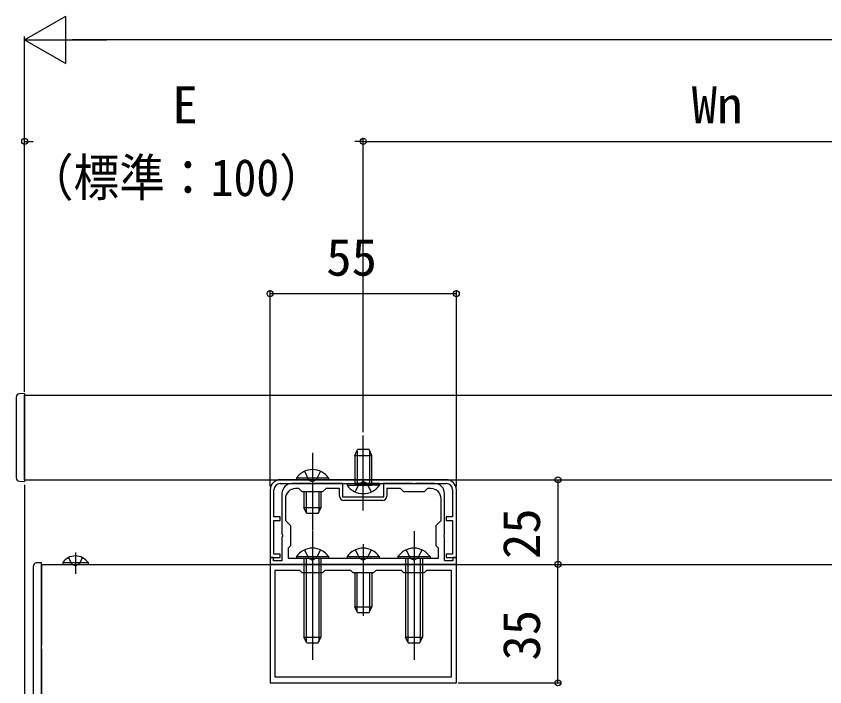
# Model space of a CAD drawing. Units: millimetres, scale not verified. Extents: x -875 to 875, y -1310 to 1300.
# Drawn here: x -35 to 203.8, y 313.8 to 512 of the extents above; entities that cross this region are included whole.
import ezdxf
from ezdxf.enums import TextEntityAlignment as Align

# ---------------------------------------------------------------- set-up
doc = ezdxf.new("R2010")
doc.units = ezdxf.units.MM
doc.header["$LTSCALE"] = 4
for name, color, linetype in [('0-3_YKK_11', 7, 'Continuous'), ('0-4_YKK_12', 2, 'Continuous'), ('0-5_YKK_13', 4, 'Continuous'), ('0-7_YKK_D', 6, 'Continuous')]:
    doc.layers.add(name, color=color, linetype=linetype)
doc.styles.add('ＭＳ ゴシック', font='')
doc.styles.get('ＭＳ ゴシック').set_extended_font_data('MS Gothic')

msp = doc.modelspace()

# ---------------------------------------------------------------- linework, layer by layer
at = {"layer": '0-3_YKK_11'}
for p, q in [((92, 375), (43, 375)), ((43, 373.9), (92, 373.9)), ((73.2, 368.9), (61.8, 368.9))]:
    msp.add_line(p, q, dxfattribs=at)
for points in [[(88.5, 373.9), (82.958, 373.9), (82.775, 373.78), (82.225, 373.78), (82.042, 373.9), (73.5, 373.9), (73.5, 369.9), (61.5, 369.9), (61.5, 373.9), (52.958, 373.9), (52.775, 373.78), (52.225, 373.78), (52.042, 373.9), (46.5, 373.9)], [(40, 372), (40, 352), (43, 352), (43, 353), (41.1, 353), (41.1, 363.001), (43, 363.001), (43, 364.001), (41.1, 364.001), (41.1, 372)], [(40, 350), (95, 350), (95, 352), (94, 352), (94, 351), (91.5, 351), (91.5, 358.042), (91.38, 358.225), (91.38, 358.775), (91.5, 358.958), (91.5, 370.9)], [(43.5, 370.9), (43.5, 358.958), (43.62, 358.775), (43.62, 358.225), (43.5, 358.042), (43.5, 351), (41, 351), (41, 352), (40, 352), (40, 350)], [(60.5, 370.2), (60.5, 372.4), (56.5, 372.4), (55.5, 371.4), (49.5, 371.4), (48.5, 372.4), (47.5, 372.4)], [(87.5, 372.4), (86.5, 372.4), (85.5, 371.4), (79.5, 371.4), (78.5, 372.4), (74.5, 372.4), (74.5, 370.2)], [(93.9, 372), (93.9, 364.001), (92, 364.001), (92, 363.001), (93.9, 363.001), (93.9, 353), (92, 353), (92, 352), (95, 352), (95, 372)], [(44.5, 369.4), (44.5, 363), (46, 361.5), (46, 355.5), (45.3, 354.8), (45.3, 351.8)], [(45.3, 351.8), (89.7, 351.8), (89.7, 354.8), (89, 355.5), (89, 361.5), (90.5, 363), (90.5, 369.4)]]:
    msp.add_lwpolyline(points, dxfattribs=at)
for points in [[(40, 315), (95, 315), (95, 350), (40, 350)], [(41.4, 316.8), (93.6, 316.8), (93.6, 348.2), (86.2, 348.2), (85.5, 347.5), (79.5, 347.5), (78.8, 348.2), (71.2, 348.2), (70.5, 347.5), (64.5, 347.5), (63.8, 348.2), (56.2, 348.2), (55.5, 347.5), (49.5, 347.5), (48.8, 348.2), (41.4, 348.2)]]:
    msp.add_lwpolyline(points, close=True, dxfattribs=at)
for centre, radius, start, end in [((43, 372), 3, 90.00001, 179.99999), ((92, 372), 3, 359.99999, 89.99997), ((43, 372), 1.9, 90.00037, 180.00035), ((46.5, 370.9), 3, 90.00001, 179.99999), ((88.5, 370.9), 3, 0.00001, 89.99999), ((92, 372), 1.9, 0.00037, 90.00035), ((47.5, 369.4), 3, 90.00001, 179.99999), ((61.8, 370.2), 1.3, 180.00001, 269.99999), ((73.2, 370.2), 1.3, 270.00001, 359.99999), ((87.5, 369.4), 3, 0.00001, 89.99999)]:
    msp.add_arc(centre, radius, start, end, dxfattribs=at)
at = {"layer": '0-4_YKK_12'}
for p, q in [((-32.5, 400), (827.5, 400)), ((-32.5, 375), (-32.5, 400)), ((-32.5, 375), (827.5, 375)), ((-27.5, 350), (822.5, 350)), ((-27.5, 275), (-27.5, 350))]:
    msp.add_line(p, q, dxfattribs=at)
at = {"layer": '0-5_YKK_13'}
for p, q in [((-35, 399.421), (-35, 375.581)), ((-32.5, 400.501), (-34.052, 400.419)), ((-32.5, 400.501), (-32.5, 399.502)), ((-32.5, 399.502), (-32.5, 375.499)), ((67.501, 385.187), (67.501, 388.075)), ((67.501, 365.9), (67.501, 385.187)), ((52.5, 383), (52.5, 360)), ((65.001, 382.2), (65.801, 383.9)), ((65.001, 382.2), (65.001, 373.9)), ((65.001, 382.2), (70.001, 382.2)), ((65.655, 383.59), (65.655, 373.9)), ((69.201, 383.9), (65.801, 383.9)), ((70.001, 382.2), (69.201, 383.9)), ((69.346, 383.59), (69.346, 373.9)), ((-32.5, 375.499), (-32.5, 374.501)), ((57.25, 375), (47.75, 375)), ((57.25, 375.509), (57.25, 375)), ((-34.052, 374.582), (-32.5, 374.501)), ((62.751, 373.9), (62.751, 373.391)), ((62.751, 373.391), (70.001, 373.391)), ((72.251, 373.9), (65.001, 373.9)), ((72.251, 373.391), (65.001, 373.391)), ((72.251, 373.9), (72.251, 373.391)), ((50, 371.4), (50, 366.7)), ((50.654, 371.4), (50.654, 365.31)), ((54.346, 371.4), (54.346, 365.31)), ((50.8, 365), (50, 366.7)), ((54.2, 365), (55, 366.7)), ((54.2, 365), (50.8, 365)), ((52.5, 359.8), (52.5, 321.8)), ((82.5, 359.8), (82.5, 321.8)), ((67.5, 355.961), (67.5, 334.8)), ((-17.5, 353.515), (-17.5, 347.158)), ((47.75, 352.309), (47.75, 351.8)), ((47.75, 351.8), (57.25, 351.8)), ((50.654, 351.8), (50.654, 327.11)), ((54.346, 351.8), (54.346, 327.11)), ((55, 351.8), (55, 328.5)), ((62.75, 352.309), (62.75, 351.8)), ((62.75, 351.8), (72.25, 351.8)), ((77.75, 352.309), (77.75, 351.8)), ((77.75, 351.8), (87.25, 351.8)), ((80.654, 351.8), (80.654, 327.11)), ((84.346, 351.8), (84.346, 327.11)), ((85, 351.8), (85, 328.5)), ((-30, 349.42), (-30, 275.58)), ((-27.5, 350.001), (-27.5, 325.999)), ((-21.25, 350.509), (-21.25, 350)), ((-21.25, 350), (-13.75, 350)), ((65.654, 347.5), (65.654, 336.11)), ((69.346, 347.5), (69.346, 336.11)), ((70, 347.5), (70, 337.5)), ((65.8, 335.8), (65, 337.5)), ((69.2, 335.8), (70, 337.5)), ((65.8, 335.8), (69.2, 335.8)), ((50.8, 326.8), (50, 328.5)), ((54.2, 326.8), (55, 328.5)), ((80.8, 326.8), (80, 328.5)), ((84.2, 326.8), (85, 328.5)), ((-27.5, 325.001), (-27.5, 274.999)), ((50.8, 326.8), (54.2, 326.8)), ((80.8, 326.8), (84.2, 326.8))]:
    msp.add_line(p, q, dxfattribs=at)
for points in [[(62.751, 373.9), (70.001, 373.9), (70.001, 382.2)], [(50.15, 377.5), (51.355, 375.03), (52.5, 374.421)], [(54.85, 377.5), (53.645, 375.03), (52.5, 374.421)], [(57.25, 375.509), (47.75, 375.509), (47.75, 375)], [(65.151, 371.4), (66.356, 373.87), (67.501, 374.479)], [(69.851, 371.4), (68.646, 373.87), (67.501, 374.479)], [(55, 371.4), (55, 366.7), (50, 366.7)], [(50.15, 354.3), (51.355, 351.83), (52.5, 351.221)], [(54.85, 354.3), (53.645, 351.83), (52.5, 351.221)], [(65.15, 354.3), (66.355, 351.83), (67.5, 351.221)], [(69.85, 354.3), (68.645, 351.83), (67.5, 351.221)], [(80.15, 354.3), (81.355, 351.83), (82.5, 351.221)], [(84.85, 354.3), (83.645, 351.83), (82.5, 351.221)], [(-19.55, 352.009), (-18.645, 350.154), (-17.5, 349.545)], [(-15.45, 352.009), (-16.355, 350.154), (-17.5, 349.545)], [(47.75, 352.309), (57.25, 352.309), (57.25, 351.8)], [(50, 351.8), (50, 328.5), (55, 328.5)], [(62.75, 352.309), (72.25, 352.309), (72.25, 351.8)], [(77.75, 352.309), (87.25, 352.309), (87.25, 351.8)], [(80, 351.8), (80, 328.5), (85, 328.5)], [(-27.5, 350.001), (-27.5, 350.5), (-29.052, 350.419)], [(-21.25, 350.509), (-13.75, 350.509), (-13.75, 350)], [(65, 347.5), (65, 337.5), (70, 337.5)]]:
    msp.add_lwpolyline(points, dxfattribs=at)
for centre, radius, start, end in [((-34, 399.421), 1, 93, 180), ((52.5, 372.226), 5.774, 34.65097, 145.34903), ((-34, 375.581), 1, 180, 267), ((67.501, 376.674), 5.774, 214.65097, 325.34903), ((52.5, 349.026), 5.774, 34.65097, 145.34903), ((67.5, 349.026), 5.774, 34.65097, 145.34903), ((82.5, 349.026), 5.774, 34.65097, 145.34903), ((-17.5, 347.973), 4.527, 34.06671, 145.93329), ((-29, 349.42), 1, 93, 180)]:
    msp.add_arc(centre, radius, start, end, dxfattribs=at)
at = {"layer": '0-7_YKK_D'}
for p, q in [((-32.5, 505), (-20.376, 512)), ((-20.376, 498), (-20.376, 512)), ((-32.5, 401.001), (-32.5, 506)), ((-32.5, 505), (-20.376, 498)), ((-32.5, 505), (-8.251, 505)), ((813.5, 505), (-18.5, 505)), ((-32.5, 401.001), (-32.5, 476)), ((67.501, 389.075), (67.501, 476)), ((67.501, 389.075), (67.501, 476)), ((-32.5, 475), (-30.024, 475)), ((67.501, 475), (65.024, 475)), ((67.501, 475), (287.5, 475)), ((40, 373), (40, 431)), ((40, 430), (95, 430)), ((95, 373), (95, 431)), ((93, 375), (126, 375)), ((125, 375), (125, 350)), ((-32.5, 373.501), (-32.5, 80.579)), ((95.7, 350), (126, 350)), ((95.7, 350), (126, 350)), ((125, 315), (125, 350)), ((95.5, 315), (126, 315))]:
    msp.add_line(p, q, dxfattribs=at)
for centre in [(-32.5, 475), (67.501, 475), (67.501, 475), (40, 430), (95, 430), (125, 375), (125, 350), (125, 350), (125, 315)]:
    msp.add_circle(centre, 0.875, dxfattribs=at)

# ---------------------------------------------------------------- texts
at = {"layer": '0-7_YKK_D', "style": 'ＭＳ ゴシック'}
for s, p in [('E', (11.151, 477)), ('Wn', (164.503, 477)), ('55', (56.591, 432))]:
    msp.add_text(s, height=11, dxfattribs=at).set_placement(p, align=Align.BOTTOM_LEFT)
at = {"layer": '0-7_YKK_D', "style": 'ＭＳ ゴシック', "width": 0.9}
msp.add_text('（標準：100）', height=11, dxfattribs=at).set_placement((-31.552, 455.528), align=Align.BOTTOM_LEFT)
at = {"layer": '0-7_YKK_D', "style": 'ＭＳ ゴシック'}
for s, p in [('25', (123, 351.591)), ('35', (123, 321.591))]:
    msp.add_text(s, height=11, rotation=90, dxfattribs=at).set_placement(p, align=Align.BOTTOM_LEFT)

doc.saveas('drawing.dxf')
